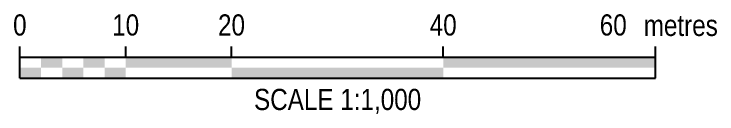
# Model space of a CAD drawing. Extents: x 521099 to 549685, y 6023217 to 6034691.
# Drawn here: x 531459.1 to 531791, y 6029114.5 to 6029161.7 of the extents above; entities that cross this region are included whole.
import ezdxf
from ezdxf.enums import TextEntityAlignment as Align

# ---------------------------------------------------------------- set-up
doc = ezdxf.new("R2010")
doc.units = 0
doc.header["$LTSCALE"] = 5
doc.layers.add('DETAIL-T', color=7, linetype='Continuous')
doc.styles.add('80', font='ARIALN.TTF', dxfattribs={"height": 10})

# ---------------------------------------------------------------- blocks, each defined once
blk = doc.blocks.new('*U320')
at = {"color": 0}
for p, q in [((-150, 0), (-150, 15)), ((-100, 10), (-100, 15)), ((-50, 10), (-50, 15)), ((50, 10), (50, 15)), ((150.24, 0), (150.24, 15)), ((-150, 10), (150.24, 10)), ((-150, 0), (150.24, 0))]:
    blk.add_line(p, q, dxfattribs=at)
for points in [[(-140, 10), (-130, 10), (-140, 5), (-130, 5)], [(-120, 10), (-110, 10), (-120, 5), (-110, 5)], [(-100, 10), (-50, 10), (-100, 5), (-50, 5)], [(50, 10), (150.24, 10), (50, 5), (150.24, 5)], [(-150, 5), (-140, 5), (-150, 0), (-140, 0)], [(-130, 5), (-120, 5), (-130, 0), (-120, 0)], [(-110, 5), (-100, 5), (-110, 0), (-100, 0)], [(-50, 5), (50, 5), (-50, 0), (50, 0)]]:
    blk.add_solid(points, dxfattribs=at)
at = {"color": 0, "style": '80'}
blk.add_text('metres', height=10, dxfattribs=at).set_placement((162.24, 20), align=Align.CENTER)
at = {"color": 0, "char_height": 10, "style": '80'}
for s, insert, attachment_point in [('0', (-150, 30.21), 2), ('10', (-100, 30.21), 2), ('20', (-50, 30.21), 2), ('40', (50, 30.21), 2), ('60', (136.7, 30.22), 3), ('SCALE 1:1,000', (0.12, -5), 2)]:
    blk.add_mtext(s, dxfattribs=dict(at, insert=insert, attachment_point=attachment_point))

msp = doc.modelspace()

# ---------------------------------------------------------------- block references
at = {"layer": 'DETAIL-T', "linetype": 'Continuous', "xscale": 0.99948145, "yscale": 0.99948145, "zscale": 0.99948145}
msp.add_blockref('*U320', (531611.764, 6029131.385), dxfattribs=at)

doc.saveas('drawing.dxf')
